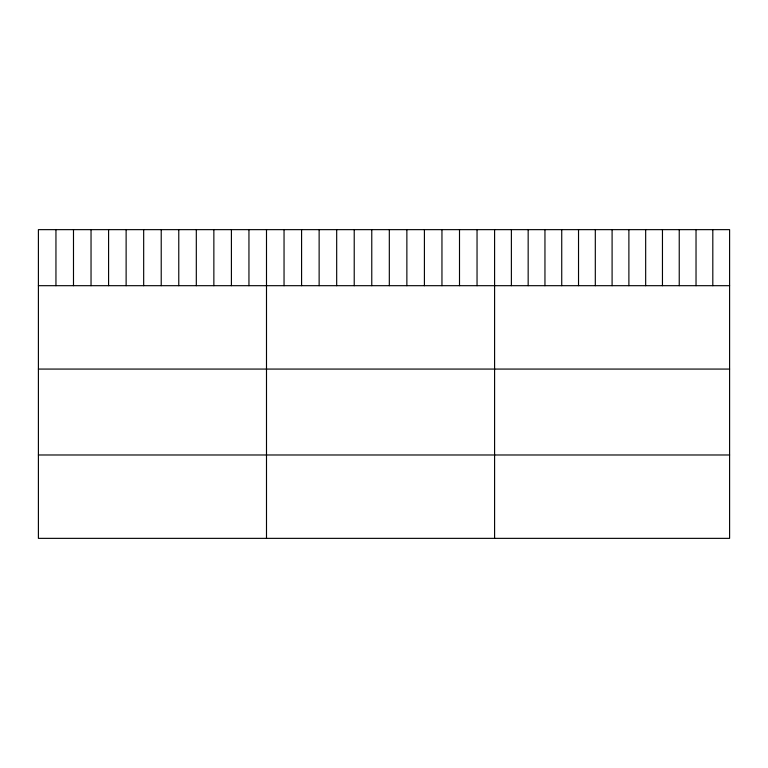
<?xml version="1.0" encoding="UTF-8"?>
<svg xmlns="http://www.w3.org/2000/svg" width="768" height="768" viewBox="0 0 768 768"><rect width="100%" height="100%" fill="white"/><g stroke="black" fill="none" stroke-linecap="round" stroke-linejoin="round"><path stroke-width="1.15" d="M729.6 285.686L729.6 538.358L38.4 538.358L38.4 229.642L729.6 229.642L729.6 285.686L38.4 285.686M38.4 369.072L729.6 369.072M38.4 454.982L729.6 454.982M712.81 229.642L712.81 285.686M696.029 229.642L696.029 285.686M679.238 229.642L679.238 285.686M662.458 229.642L662.458 285.686M645.667 229.642L645.667 285.686M628.886 229.642L628.886 285.686M612.096 229.642L612.096 285.686M595.306 229.642L595.306 285.686M578.525 229.642L578.525 285.686M561.734 229.642L561.734 285.686M544.954 229.642L544.954 285.686M528.163 229.642L528.163 285.686M511.382 229.642L511.382 285.686M494.592 229.642L494.592 538.358M477.043 229.642L477.043 285.686M459.504 229.642L459.504 285.686M441.955 229.642L441.955 285.686M424.406 229.642L424.406 285.686M406.867 229.642L406.867 285.686M389.318 229.642L389.318 285.686M371.77 229.642L371.77 285.686M354.221 229.642L354.221 285.686M336.682 229.642L336.682 285.686M319.133 229.642L319.133 285.686M301.584 229.642L301.584 285.686M284.045 229.642L284.045 285.686M266.496 229.642L266.496 538.358M248.947 229.642L248.947 285.686M231.408 229.642L231.408 285.686M213.859 229.642L213.859 285.686M196.31 229.642L196.31 285.686M178.771 229.642L178.771 285.686M161.222 229.642L161.222 285.686M143.674 229.642L143.674 285.686M126.125 229.642L126.125 285.686M108.586 229.642L108.586 285.686M91.037 229.642L91.037 285.686M73.488 229.642L73.488 285.686M55.949 229.642L55.949 285.686"/></g></svg>
